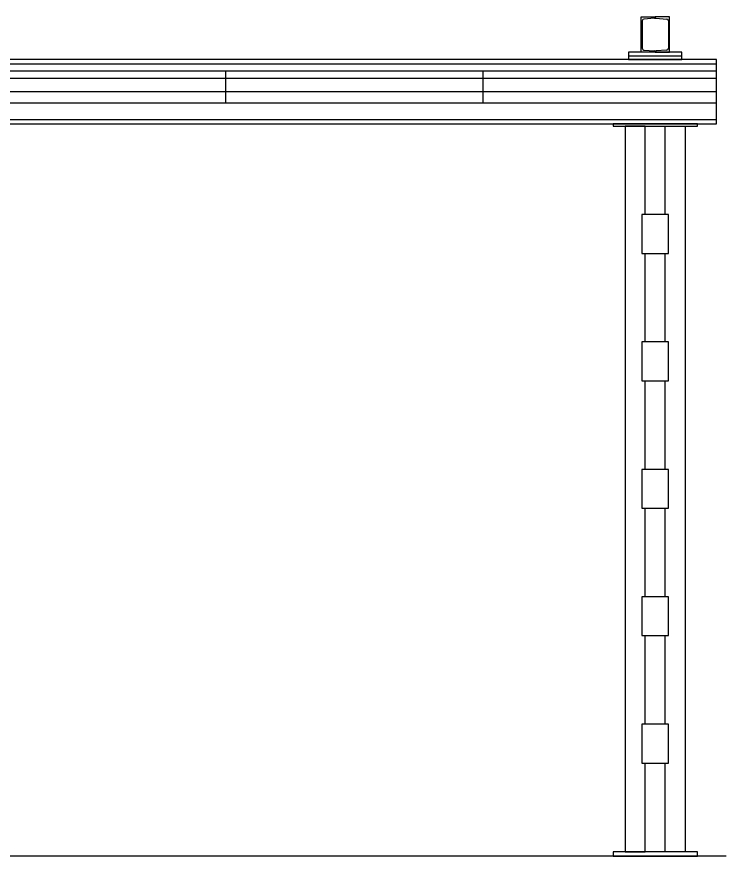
# Model space of a CAD drawing. Header units: millimetres. Extents: x 394018 to 490633, y 12254 to 34176.
# Drawn here: x 437549 to 450331, y 17684 to 32812 of the extents above; entities that cross this region are included whole.
import ezdxf

# ---------------------------------------------------------------- set-up
doc = ezdxf.new("R2010")
doc.units = ezdxf.units.MM
doc.layers.add('PL_MAIN', color=192, linetype='Continuous', lineweight=30)

# ---------------------------------------------------------------- blocks, each defined once
blk = doc.blocks.new('A$C1B3A1A2D')
at = {"layer": 'PL_MAIN', "color": 5}
for p, q in [((5686, 3782), (5750, 3782)), ((5686, 3622), (5686, 3782)), ((5691, 3763.4), (5691, 3640.6)), ((5746.7, 3775.3), (5698.9, 3771.9)), ((5750, 3782), (5750, 3778.8)), ((5814, 3782), (5750, 3782)), ((5750, 3782), (5750, 3778.8)), ((5753.3, 3775.3), (5801.1, 3771.9)), ((5809, 3763.4), (5809, 3640.6)), ((5814, 3622), (5814, 3782)), ((5698.9, 3632.1), (5746.7, 3628.7)), ((5801.1, 3632.1), (5753.3, 3628.7)), ((5630, 3606), (5870, 3606)), ((5750, 3622), (5686, 3622)), ((5750, 3625.2), (5750, 3622)), ((5750, 3625.2), (5750, 3622)), ((5750, 3622), (5814, 3622)), ((6025, 3590), (-5975, 3590)), ((-5975, 3570), (6025, 3570)), ((6025, 3300), (6025, 3590)), ((-5975, 3539), (6025, 3539)), ((3815, 3394), (3815, 3539)), ((4975, 3394), (4975, 3539)), ((-5975, 3505), (6025, 3505)), ((-5975, 3445), (6025, 3445)), ((-5975, 3394), (6025, 3394)), ((-5975, 3320), (6025, 3320)), ((-5975, 3300), (6025, 3300))]:
    blk.add_line(p, q, dxfattribs=at)
for points in [[(5630, 3590), (5870, 3590), (5870, 3622), (5630, 3622)], [(5560, 3290), (5940, 3290), (5940, 3300), (5560, 3300)], [(5690, 2716), (5810, 2716), (5810, 2891), (5690, 2891)], [(5690, 2142), (5810, 2142), (5810, 2317), (5690, 2317)], [(5690, 1568), (5810, 1568), (5810, 1743), (5690, 1743)], [(5690, 994), (5810, 994), (5810, 1169), (5690, 1169)], [(5690, 420), (5810, 420), (5810, 595), (5690, 595)], [(5560, 0), (5940, 0), (5940, 20), (5560, 20)]]:
    blk.add_lwpolyline(points, close=True, dxfattribs=at)
for points in [[(5705, 2891), (5705, 3290), (5615, 3290), (5615, 20), (5705, 20), (5705, 420)], [(5795, 2891), (5795, 3290), (5885, 3290), (5885, 20), (5795, 20), (5795, 420)], [(5705, 2317), (5705, 2716)], [(5795, 2317), (5795, 2716)], [(5705, 1743), (5705, 2142)], [(5795, 1743), (5795, 2142)], [(5705, 1169), (5705, 1568)], [(5795, 1169), (5795, 1568)], [(5705, 595), (5705, 994)], [(5795, 595), (5795, 994)]]:
    blk.add_lwpolyline(points, dxfattribs=at)
for centre, radius, start, end in [((5699.5, 3763.4), 8.5, 94, 180), ((5746.5, 3778.8), 3.5, 274, 0), ((5753.5, 3778.8), 3.5, 180, 266), ((5800.5, 3763.4), 8.5, 0, 86), ((5699.5, 3640.6), 8.5, 180, 266), ((5800.5, 3640.6), 8.5, 274, 0), ((5746.5, 3625.2), 3.5, 0, 86), ((5753.5, 3625.2), 3.5, 94, 180)]:
    blk.add_arc(centre, radius, start, end, dxfattribs=at)

msp = doc.modelspace()

# ---------------------------------------------------------------- linework, layer by layer
msp.add_line((450331, 17684), (394018, 17684))

# ---------------------------------------------------------------- block references
at = {"xscale": 4, "yscale": 4, "zscale": 4}
msp.add_blockref('A$C1B3A1A2D', (426053, 17684), dxfattribs=at)

doc.saveas('drawing.dxf')
